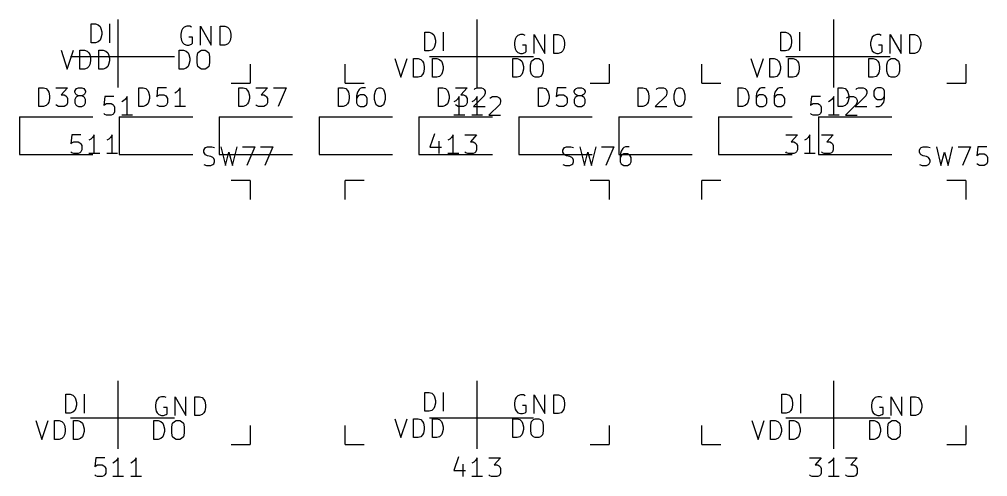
# Model space of a CAD drawing. Extents: x 33 to 377, y -126 to -3.
# Drawn here: x 325.9 to 377.3, y -122.8 to -98.5 of the extents above; entities that cross this region are included whole.
import ezdxf

# ---------------------------------------------------------------- set-up
doc = ezdxf.new("R2010")
doc.units = 0
doc.layers.add('BLACK', color=7, linetype='CONTINUOUS')

msp = doc.modelspace()

# ---------------------------------------------------------------- linework, layer by layer
at = {"layer": 'BLACK', "linetype": 'CONTINUOUS'}
for p, q in [((331.165, -102.108), (331.165, -98.486)), ((350.215, -102.108), (350.215, -98.486)), ((369.138, -102.108), (369.138, -98.486)), ((329.725, -99.7244), (329.725, -98.7244)), ((329.725, -98.7244), (329.963, -98.7244)), ((329.963, -98.7244), (330.106, -98.772)), ((330.106, -98.772), (330.201, -98.8672)), ((330.201, -98.8672), (330.249, -98.9625)), ((330.249, -98.9625), (330.296, -99.153)), ((330.296, -99.153), (330.296, -99.2958)), ((330.725, -99.7244), (330.725, -98.7244)), ((334.527, -99.0895), (334.48, -99.28)), ((334.575, -98.9942), (334.527, -99.0895)), ((334.67, -98.899), (334.575, -98.9942)), ((334.813, -98.8514), (334.67, -98.899)), ((334.956, -98.8514), (334.813, -98.8514)), ((335.051, -98.899), (334.956, -98.8514)), ((335.527, -99.8514), (335.527, -98.8514)), ((335.527, -98.8514), (336.099, -99.8514)), ((336.099, -99.8514), (336.099, -98.8514)), ((336.575, -99.8514), (336.575, -98.8514)), ((336.575, -98.8514), (336.813, -98.8514)), ((336.813, -98.8514), (336.956, -98.899)), ((336.956, -98.899), (337.051, -98.9942)), ((337.051, -98.9942), (337.099, -99.0895)), ((337.099, -99.0895), (337.146, -99.28)), ((330.106, -99.6768), (329.963, -99.7244)), ((330.201, -99.5815), (330.106, -99.6768)), ((330.249, -99.4863), (330.201, -99.5815)), ((330.296, -99.2958), (330.249, -99.4863)), ((334.48, -99.28), (334.48, -99.4228)), ((334.48, -99.4228), (334.527, -99.6133)), ((334.527, -99.6133), (334.575, -99.7085)), ((335.099, -99.4228), (334.908, -99.4228)), ((335.099, -99.7561), (335.099, -99.4228)), ((337.099, -99.6133), (337.051, -99.7085)), ((337.146, -99.4228), (337.099, -99.6133)), ((337.146, -99.28), (337.146, -99.4228)), ((347.429, -100.164), (347.429, -99.1644)), ((347.429, -99.1644), (347.667, -99.1644)), ((347.667, -99.1644), (347.81, -99.212)), ((347.81, -99.212), (347.905, -99.3072)), ((347.905, -99.3072), (347.953, -99.4025)), ((347.953, -99.4025), (348, -99.593)), ((348, -99.593), (348, -99.7358)), ((348.429, -100.164), (348.429, -99.1644)), ((352.231, -99.5295), (352.184, -99.72)), ((352.279, -99.4342), (352.231, -99.5295)), ((352.374, -99.339), (352.279, -99.4342)), ((352.517, -99.2914), (352.374, -99.339)), ((352.66, -99.2914), (352.517, -99.2914)), ((352.755, -99.339), (352.66, -99.2914)), ((353.231, -100.291), (353.231, -99.2914)), ((353.231, -99.2914), (353.803, -100.291)), ((353.803, -100.291), (353.803, -99.2914)), ((354.279, -100.291), (354.279, -99.2914)), ((354.279, -99.2914), (354.517, -99.2914)), ((354.517, -99.2914), (354.66, -99.339)), ((354.66, -99.339), (354.755, -99.4342)), ((354.755, -99.4342), (354.803, -99.5295)), ((354.803, -99.5295), (354.85, -99.72)), ((366.327, -100.164), (366.327, -99.1644)), ((366.327, -99.1644), (366.565, -99.1644)), ((366.565, -99.1644), (366.708, -99.212)), ((366.708, -99.212), (366.803, -99.3072)), ((366.803, -99.3072), (366.851, -99.4025)), ((366.851, -99.4025), (366.898, -99.593)), ((366.898, -99.593), (366.898, -99.7358)), ((367.327, -100.164), (367.327, -99.1644)), ((371.129, -99.5295), (371.082, -99.72)), ((371.177, -99.4342), (371.129, -99.5295)), ((371.272, -99.339), (371.177, -99.4342)), ((371.415, -99.2914), (371.272, -99.339)), ((371.558, -99.2914), (371.415, -99.2914)), ((371.653, -99.339), (371.558, -99.2914)), ((372.129, -100.291), (372.129, -99.2914)), ((372.129, -99.2914), (372.701, -100.291)), ((372.701, -100.291), (372.701, -99.2914)), ((373.177, -100.291), (373.177, -99.2914)), ((373.177, -99.2914), (373.415, -99.2914)), ((373.415, -99.2914), (373.558, -99.339)), ((373.558, -99.339), (373.653, -99.4342)), ((373.653, -99.4342), (373.701, -99.5295)), ((373.701, -99.5295), (373.748, -99.72)), ((328.13, -100.121), (328.463, -101.121)), ((328.463, -101.121), (328.796, -100.121)), ((329.13, -101.121), (329.13, -100.121)), ((329.13, -100.121), (329.368, -100.121)), ((329.368, -100.121), (329.511, -100.169)), ((329.511, -100.169), (329.606, -100.264)), ((329.963, -99.7244), (329.725, -99.7244)), ((330.13, -101.121), (330.13, -100.121)), ((330.13, -100.121), (330.368, -100.121)), ((330.368, -100.121), (330.511, -100.169)), ((330.511, -100.169), (330.606, -100.264)), ((334.392, -101.121), (334.392, -100.121)), ((334.392, -100.121), (334.63, -100.121)), ((334.575, -99.7085), (334.67, -99.8038)), ((334.63, -100.121), (334.773, -100.169)), ((334.67, -99.8038), (334.813, -99.8514)), ((334.773, -100.169), (334.868, -100.264)), ((334.813, -99.8514), (334.908, -99.8514)), ((334.908, -99.8514), (335.051, -99.8038)), ((335.051, -99.8038), (335.099, -99.7561)), ((335.392, -100.264), (335.488, -100.169)), ((335.488, -100.169), (335.583, -100.121)), ((335.583, -100.121), (335.773, -100.121)), ((335.773, -100.121), (335.868, -100.169)), ((335.868, -100.169), (335.964, -100.264)), ((336.813, -99.8514), (336.575, -99.8514)), ((336.956, -99.8038), (336.813, -99.8514)), ((337.051, -99.7085), (336.956, -99.8038)), ((347.667, -100.164), (347.429, -100.164)), ((347.81, -100.117), (347.667, -100.164)), ((347.905, -100.022), (347.81, -100.117)), ((347.953, -99.9263), (347.905, -100.022)), ((348, -99.7358), (347.953, -99.9263)), ((352.184, -99.72), (352.184, -99.8628)), ((352.184, -99.8628), (352.231, -100.053)), ((352.231, -100.053), (352.279, -100.149)), ((352.279, -100.149), (352.374, -100.244)), ((352.803, -99.8628), (352.612, -99.8628)), ((352.803, -100.196), (352.803, -99.8628)), ((354.755, -100.149), (354.66, -100.244)), ((354.803, -100.053), (354.755, -100.149)), ((354.85, -99.8628), (354.803, -100.053)), ((354.85, -99.72), (354.85, -99.8628)), ((366.565, -100.164), (366.327, -100.164)), ((366.708, -100.117), (366.565, -100.164)), ((366.803, -100.022), (366.708, -100.117)), ((366.851, -99.9263), (366.803, -100.022)), ((366.898, -99.7358), (366.851, -99.9263)), ((371.082, -99.72), (371.082, -99.8628)), ((371.082, -99.8628), (371.129, -100.053)), ((371.129, -100.053), (371.177, -100.149)), ((371.177, -100.149), (371.272, -100.244)), ((371.701, -99.8628), (371.51, -99.8628)), ((371.701, -100.196), (371.701, -99.8628)), ((373.653, -100.149), (373.558, -100.244)), ((373.701, -100.053), (373.653, -100.149)), ((373.748, -99.8628), (373.701, -100.053)), ((373.748, -99.72), (373.748, -99.8628)), ((328.625, -100.457), (334.155, -100.457)), ((329.606, -100.264), (329.653, -100.359)), ((329.653, -100.359), (329.701, -100.55)), ((329.701, -100.693), (329.653, -100.883)), ((329.701, -100.55), (329.701, -100.693)), ((330.606, -100.264), (330.653, -100.359)), ((330.653, -100.359), (330.701, -100.55)), ((330.701, -100.693), (330.653, -100.883)), ((330.701, -100.55), (330.701, -100.693)), ((334.868, -100.264), (334.916, -100.359)), ((334.916, -100.359), (334.964, -100.55)), ((334.964, -100.693), (334.916, -100.883)), ((334.964, -100.55), (334.964, -100.693)), ((335.345, -100.455), (335.392, -100.264)), ((335.345, -100.788), (335.345, -100.455)), ((335.964, -100.264), (336.011, -100.455)), ((336.011, -100.455), (336.011, -100.788)), ((345.834, -100.561), (346.167, -101.561)), ((346.167, -101.561), (346.5, -100.561)), ((346.834, -101.561), (346.834, -100.561)), ((346.834, -100.561), (347.072, -100.561)), ((347.072, -100.561), (347.215, -100.609)), ((347.215, -100.609), (347.31, -100.704)), ((347.31, -100.704), (347.357, -100.799)), ((347.675, -100.457), (353.205, -100.457)), ((347.834, -101.561), (347.834, -100.561)), ((347.834, -100.561), (348.072, -100.561)), ((348.072, -100.561), (348.215, -100.609)), ((348.215, -100.609), (348.31, -100.704)), ((348.31, -100.704), (348.357, -100.799)), ((352.096, -101.561), (352.096, -100.561)), ((352.096, -100.561), (352.334, -100.561)), ((352.334, -100.561), (352.477, -100.609)), ((352.374, -100.244), (352.517, -100.291)), ((352.477, -100.609), (352.572, -100.704)), ((352.517, -100.291), (352.612, -100.291)), ((352.572, -100.704), (352.62, -100.799)), ((352.612, -100.291), (352.755, -100.244)), ((352.755, -100.244), (352.803, -100.196)), ((353.049, -100.895), (353.096, -100.704)), ((353.096, -100.704), (353.192, -100.609)), ((353.192, -100.609), (353.287, -100.561)), ((353.287, -100.561), (353.477, -100.561)), ((353.477, -100.561), (353.572, -100.609)), ((353.572, -100.609), (353.668, -100.704)), ((353.668, -100.704), (353.715, -100.895)), ((354.517, -100.291), (354.279, -100.291)), ((354.66, -100.244), (354.517, -100.291)), ((364.732, -100.561), (365.065, -101.561)), ((365.065, -101.561), (365.398, -100.561)), ((365.732, -101.561), (365.732, -100.561)), ((365.732, -100.561), (365.97, -100.561)), ((365.97, -100.561), (366.113, -100.609)), ((366.113, -100.609), (366.208, -100.704)), ((366.208, -100.704), (366.255, -100.799)), ((366.598, -100.457), (372.128, -100.457)), ((366.732, -101.561), (366.732, -100.561)), ((366.732, -100.561), (366.97, -100.561)), ((366.97, -100.561), (367.113, -100.609)), ((367.113, -100.609), (367.208, -100.704)), ((367.208, -100.704), (367.255, -100.799)), ((370.994, -101.561), (370.994, -100.561)), ((370.994, -100.561), (371.232, -100.561)), ((371.232, -100.561), (371.375, -100.609)), ((371.272, -100.244), (371.415, -100.291)), ((371.375, -100.609), (371.47, -100.704)), ((371.415, -100.291), (371.51, -100.291)), ((371.47, -100.704), (371.518, -100.799)), ((371.51, -100.291), (371.653, -100.244)), ((371.653, -100.244), (371.701, -100.196)), ((371.947, -100.895), (371.994, -100.704)), ((371.994, -100.704), (372.09, -100.609)), ((372.09, -100.609), (372.185, -100.561)), ((372.185, -100.561), (372.375, -100.561)), ((372.375, -100.561), (372.47, -100.609)), ((372.47, -100.609), (372.566, -100.704)), ((372.566, -100.704), (372.613, -100.895)), ((373.415, -100.291), (373.177, -100.291)), ((373.558, -100.244), (373.415, -100.291)), ((329.368, -101.121), (329.13, -101.121)), ((329.511, -101.074), (329.368, -101.121)), ((329.606, -100.979), (329.511, -101.074)), ((329.653, -100.883), (329.606, -100.979)), ((330.368, -101.121), (330.13, -101.121)), ((330.511, -101.074), (330.368, -101.121)), ((330.606, -100.979), (330.511, -101.074)), ((330.653, -100.883), (330.606, -100.979)), ((334.63, -101.121), (334.392, -101.121)), ((334.773, -101.074), (334.63, -101.121)), ((334.868, -100.979), (334.773, -101.074)), ((334.916, -100.883), (334.868, -100.979)), ((335.392, -100.979), (335.345, -100.788)), ((335.488, -101.074), (335.392, -100.979)), ((335.583, -101.121), (335.488, -101.074)), ((335.773, -101.121), (335.583, -101.121)), ((335.868, -101.074), (335.773, -101.121)), ((335.964, -100.979), (335.868, -101.074)), ((336.011, -100.788), (335.964, -100.979)), ((338.165, -100.869), (338.165, -101.869)), ((343.215, -101.869), (343.215, -100.869)), ((347.357, -100.799), (347.405, -100.99)), ((347.405, -101.133), (347.357, -101.323)), ((347.405, -100.99), (347.405, -101.133)), ((348.357, -100.799), (348.405, -100.99)), ((348.405, -101.133), (348.357, -101.323)), ((348.405, -100.99), (348.405, -101.133)), ((352.62, -100.799), (352.668, -100.99)), ((352.668, -101.133), (352.62, -101.323)), ((352.668, -100.99), (352.668, -101.133)), ((353.049, -101.228), (353.049, -100.895)), ((353.715, -100.895), (353.715, -101.228)), ((357.215, -100.869), (357.215, -101.869)), ((362.138, -101.869), (362.138, -100.869)), ((366.255, -100.799), (366.303, -100.99)), ((366.303, -101.133), (366.255, -101.323)), ((366.303, -100.99), (366.303, -101.133)), ((367.255, -100.799), (367.303, -100.99)), ((367.303, -101.133), (367.255, -101.323)), ((367.303, -100.99), (367.303, -101.133)), ((371.518, -100.799), (371.566, -100.99)), ((371.566, -101.133), (371.518, -101.323)), ((371.566, -100.99), (371.566, -101.133)), ((371.947, -101.228), (371.947, -100.895)), ((372.613, -100.895), (372.613, -101.228)), ((376.138, -100.869), (376.138, -101.869)), ((347.072, -101.561), (346.834, -101.561)), ((347.215, -101.514), (347.072, -101.561)), ((347.31, -101.419), (347.215, -101.514)), ((347.357, -101.323), (347.31, -101.419)), ((348.072, -101.561), (347.834, -101.561)), ((348.215, -101.514), (348.072, -101.561)), ((348.31, -101.419), (348.215, -101.514)), ((348.357, -101.323), (348.31, -101.419)), ((352.334, -101.561), (352.096, -101.561)), ((352.477, -101.514), (352.334, -101.561)), ((352.572, -101.419), (352.477, -101.514)), ((352.62, -101.323), (352.572, -101.419)), ((353.096, -101.419), (353.049, -101.228)), ((353.192, -101.514), (353.096, -101.419)), ((353.287, -101.561), (353.192, -101.514)), ((353.477, -101.561), (353.287, -101.561)), ((353.572, -101.514), (353.477, -101.561)), ((353.668, -101.419), (353.572, -101.514)), ((353.715, -101.228), (353.668, -101.419)), ((365.97, -101.561), (365.732, -101.561)), ((366.113, -101.514), (365.97, -101.561)), ((366.208, -101.419), (366.113, -101.514)), ((366.255, -101.323), (366.208, -101.419)), ((366.97, -101.561), (366.732, -101.561)), ((367.113, -101.514), (366.97, -101.561)), ((367.208, -101.419), (367.113, -101.514)), ((367.255, -101.323), (367.208, -101.419)), ((371.232, -101.561), (370.994, -101.561)), ((371.375, -101.514), (371.232, -101.561)), ((371.47, -101.419), (371.375, -101.514)), ((371.518, -101.323), (371.47, -101.419)), ((371.994, -101.419), (371.947, -101.228)), ((372.09, -101.514), (371.994, -101.419)), ((372.185, -101.561), (372.09, -101.514)), ((372.375, -101.561), (372.185, -101.561)), ((372.47, -101.514), (372.375, -101.561)), ((372.566, -101.419), (372.47, -101.514)), ((372.613, -101.228), (372.566, -101.419)), ((326.954, -103.113), (326.954, -102.113)), ((326.954, -102.113), (327.192, -102.113)), ((327.192, -102.113), (327.335, -102.161)), ((327.335, -102.161), (327.43, -102.256)), ((327.858, -102.113), (328.478, -102.113)), ((328.478, -102.113), (328.144, -102.494)), ((328.858, -102.304), (328.906, -102.209)), ((328.906, -102.209), (328.954, -102.161)), ((328.954, -102.161), (329.049, -102.113)), ((329.049, -102.113), (329.239, -102.113)), ((329.239, -102.113), (329.335, -102.161)), ((329.335, -102.161), (329.382, -102.209)), ((329.382, -102.209), (329.43, -102.304)), ((332.255, -103.113), (332.255, -102.113)), ((332.255, -102.113), (332.493, -102.113)), ((332.493, -102.113), (332.636, -102.161)), ((332.636, -102.161), (332.731, -102.256)), ((333.255, -102.113), (333.207, -102.59)), ((333.731, -102.113), (333.255, -102.113)), ((334.445, -102.113), (334.35, -102.256)), ((334.445, -103.113), (334.445, -102.113)), ((337.165, -101.869), (338.165, -101.869)), ((337.555, -103.113), (337.555, -102.113)), ((337.555, -102.113), (337.793, -102.113)), ((337.793, -102.113), (337.936, -102.161)), ((337.936, -102.161), (338.031, -102.256)), ((338.459, -102.113), (339.079, -102.113)), ((339.079, -102.113), (338.745, -102.494)), ((339.412, -102.113), (340.079, -102.113)), ((340.079, -102.113), (339.65, -103.113)), ((342.856, -103.113), (342.856, -102.113)), ((342.856, -102.113), (343.094, -102.113)), ((343.094, -102.113), (343.237, -102.161)), ((343.215, -101.869), (344.215, -101.869)), ((343.237, -102.161), (343.332, -102.256)), ((343.951, -102.209), (343.856, -102.351)), ((343.999, -102.161), (343.951, -102.209)), ((344.094, -102.113), (343.999, -102.161)), ((344.284, -102.113), (344.094, -102.113)), ((344.808, -102.304), (344.856, -102.209)), ((344.856, -102.209), (344.903, -102.161)), ((344.903, -102.161), (344.999, -102.113)), ((344.999, -102.113), (345.094, -102.113)), ((345.094, -102.113), (345.189, -102.161)), ((345.189, -102.161), (345.237, -102.209)), ((345.237, -102.209), (345.284, -102.304)), ((348.156, -103.113), (348.156, -102.113)), ((348.156, -102.113), (348.394, -102.113)), ((348.394, -102.113), (348.537, -102.161)), ((348.537, -102.161), (348.632, -102.256)), ((349.06, -102.113), (349.68, -102.113)), ((349.68, -102.113), (349.346, -102.494)), ((350.06, -102.209), (350.108, -102.161)), ((350.108, -102.161), (350.203, -102.113)), ((350.203, -102.113), (350.441, -102.113)), ((350.441, -102.113), (350.537, -102.161)), ((350.537, -102.161), (350.584, -102.209)), ((350.584, -102.209), (350.632, -102.304)), ((353.457, -103.113), (353.457, -102.113)), ((353.457, -102.113), (353.695, -102.113)), ((353.695, -102.113), (353.838, -102.161)), ((353.838, -102.161), (353.933, -102.256)), ((354.457, -102.113), (354.409, -102.59)), ((354.933, -102.113), (354.457, -102.113)), ((355.361, -102.304), (355.409, -102.209)), ((355.409, -102.209), (355.457, -102.161)), ((355.457, -102.161), (355.552, -102.113)), ((355.552, -102.113), (355.742, -102.113)), ((355.742, -102.113), (355.838, -102.161)), ((355.838, -102.161), (355.885, -102.209)), ((355.885, -102.209), (355.933, -102.304)), ((356.215, -101.869), (357.215, -101.869)), ((358.757, -103.113), (358.757, -102.113)), ((358.757, -102.113), (358.995, -102.113)), ((358.995, -102.113), (359.138, -102.161)), ((359.138, -102.161), (359.233, -102.256)), ((359.709, -102.209), (359.757, -102.161)), ((359.757, -102.161), (359.852, -102.113)), ((359.852, -102.113), (360.09, -102.113)), ((360.09, -102.113), (360.185, -102.161)), ((360.185, -102.161), (360.233, -102.209)), ((360.233, -102.209), (360.281, -102.304)), ((360.709, -102.304), (360.757, -102.209)), ((360.757, -102.209), (360.804, -102.161)), ((360.804, -102.161), (360.9, -102.113)), ((360.9, -102.113), (360.995, -102.113)), ((360.995, -102.113), (361.09, -102.161)), ((361.09, -102.161), (361.138, -102.209)), ((361.138, -102.209), (361.185, -102.304)), ((362.138, -101.869), (363.138, -101.869)), ((364.058, -103.113), (364.058, -102.113)), ((364.058, -102.113), (364.296, -102.113)), ((364.296, -102.113), (364.439, -102.161)), ((364.439, -102.161), (364.534, -102.256)), ((365.153, -102.209), (365.058, -102.351)), ((365.201, -102.161), (365.153, -102.209)), ((365.296, -102.113), (365.201, -102.161)), ((365.486, -102.113), (365.296, -102.113)), ((366.105, -102.209), (366.01, -102.351)), ((366.153, -102.161), (366.105, -102.209)), ((366.248, -102.113), (366.153, -102.161)), ((366.439, -102.113), (366.248, -102.113)), ((369.358, -103.113), (369.358, -102.113)), ((369.358, -102.113), (369.596, -102.113)), ((369.596, -102.113), (369.739, -102.161)), ((369.739, -102.161), (369.834, -102.256)), ((370.31, -102.209), (370.358, -102.161)), ((370.358, -102.161), (370.453, -102.113)), ((370.453, -102.113), (370.691, -102.113)), ((370.691, -102.113), (370.786, -102.161)), ((370.786, -102.161), (370.834, -102.209)), ((370.834, -102.209), (370.882, -102.304)), ((371.31, -102.209), (371.262, -102.304)), ((371.358, -102.161), (371.31, -102.209)), ((371.453, -102.113), (371.358, -102.161)), ((371.643, -102.113), (371.453, -102.113)), ((371.739, -102.161), (371.643, -102.113)), ((371.786, -102.209), (371.739, -102.161)), ((371.834, -102.304), (371.786, -102.209)), ((375.138, -101.869), (376.138, -101.869)), ((327.43, -102.256), (327.478, -102.351)), ((327.478, -102.351), (327.525, -102.542)), ((327.525, -102.685), (327.478, -102.875)), ((327.525, -102.542), (327.525, -102.685)), ((328.144, -102.494), (328.287, -102.494)), ((328.287, -102.494), (328.382, -102.542)), ((328.382, -102.542), (328.43, -102.59)), ((328.43, -102.59), (328.478, -102.685)), ((328.478, -102.685), (328.478, -102.923)), ((328.858, -102.351), (328.858, -102.304)), ((328.906, -102.447), (328.858, -102.351)), ((328.906, -102.637), (328.858, -102.732)), ((328.858, -102.732), (328.858, -102.923)), ((328.954, -102.494), (328.906, -102.447)), ((328.954, -102.59), (328.906, -102.637)), ((329.049, -102.542), (328.954, -102.494)), ((329.049, -102.542), (328.954, -102.59)), ((329.239, -102.542), (329.049, -102.542)), ((329.335, -102.494), (329.239, -102.542)), ((329.335, -102.59), (329.239, -102.542)), ((329.382, -102.447), (329.335, -102.494)), ((329.382, -102.637), (329.335, -102.59)), ((329.43, -102.351), (329.382, -102.447)), ((329.43, -102.732), (329.382, -102.637)), ((329.43, -102.304), (329.43, -102.351)), ((329.43, -102.923), (329.43, -102.732)), ((330.451, -102.576), (330.403, -103.053)), ((330.927, -102.576), (330.451, -102.576)), ((331.546, -102.719), (331.451, -102.814)), ((331.641, -102.576), (331.546, -102.719)), ((331.641, -103.576), (331.641, -102.576)), ((332.731, -102.256), (332.779, -102.351)), ((332.779, -102.351), (332.826, -102.542)), ((332.826, -102.685), (332.779, -102.875)), ((332.826, -102.542), (332.826, -102.685)), ((333.207, -102.59), (333.255, -102.542)), ((333.255, -102.542), (333.35, -102.494)), ((333.35, -102.494), (333.588, -102.494)), ((333.588, -102.494), (333.683, -102.542)), ((333.683, -102.542), (333.731, -102.59)), ((333.731, -102.59), (333.779, -102.685)), ((333.779, -102.685), (333.779, -102.923)), ((334.255, -102.351), (334.159, -102.399)), ((334.35, -102.256), (334.255, -102.351)), ((338.031, -102.256), (338.079, -102.351)), ((338.079, -102.351), (338.126, -102.542)), ((338.126, -102.685), (338.079, -102.875)), ((338.126, -102.542), (338.126, -102.685)), ((338.745, -102.494), (338.888, -102.494)), ((338.888, -102.494), (338.983, -102.542)), ((338.983, -102.542), (339.031, -102.59)), ((339.031, -102.59), (339.079, -102.685)), ((339.079, -102.685), (339.079, -102.923)), ((343.332, -102.256), (343.38, -102.351)), ((343.38, -102.351), (343.427, -102.542)), ((343.427, -102.685), (343.38, -102.875)), ((343.427, -102.542), (343.427, -102.685)), ((343.856, -102.351), (343.808, -102.542)), ((343.808, -102.542), (343.808, -102.923)), ((343.856, -102.59), (343.808, -102.685)), ((343.903, -102.542), (343.856, -102.59)), ((343.999, -102.494), (343.903, -102.542)), ((344.189, -102.494), (343.999, -102.494)), ((344.284, -102.542), (344.189, -102.494)), ((344.332, -102.59), (344.284, -102.542)), ((344.38, -102.685), (344.332, -102.59)), ((344.38, -102.923), (344.38, -102.685)), ((344.76, -102.494), (344.808, -102.304)), ((344.76, -102.732), (344.76, -102.494)), ((344.808, -102.923), (344.76, -102.732)), ((345.284, -102.304), (345.332, -102.494)), ((345.332, -102.732), (345.284, -102.923)), ((345.332, -102.494), (345.332, -102.732)), ((348.632, -102.256), (348.68, -102.351)), ((348.68, -102.351), (348.727, -102.542)), ((348.727, -102.685), (348.68, -102.875)), ((348.727, -102.542), (348.727, -102.685)), ((349.167, -102.719), (349.072, -102.814)), ((349.263, -102.576), (349.167, -102.719)), ((349.263, -103.576), (349.263, -102.576)), ((349.346, -102.494), (349.489, -102.494)), ((349.489, -102.494), (349.584, -102.542)), ((349.584, -102.542), (349.632, -102.59)), ((349.632, -102.59), (349.68, -102.685)), ((349.68, -102.685), (349.68, -102.923)), ((350.584, -102.542), (350.013, -103.113)), ((350.12, -102.719), (350.025, -102.814)), ((350.215, -102.576), (350.12, -102.719)), ((350.215, -103.576), (350.215, -102.576)), ((350.632, -102.399), (350.584, -102.542)), ((350.632, -102.304), (350.632, -102.399)), ((350.882, -102.672), (350.929, -102.624)), ((350.929, -102.624), (351.025, -102.576)), ((351.025, -102.576), (351.263, -102.576)), ((351.263, -102.576), (351.358, -102.624)), ((351.358, -102.624), (351.405, -102.672)), ((351.405, -102.672), (351.453, -102.767)), ((353.933, -102.256), (353.981, -102.351)), ((353.981, -102.351), (354.028, -102.542)), ((354.028, -102.685), (353.981, -102.875)), ((354.028, -102.542), (354.028, -102.685)), ((354.409, -102.59), (354.457, -102.542)), ((354.457, -102.542), (354.552, -102.494)), ((354.552, -102.494), (354.79, -102.494)), ((354.79, -102.494), (354.885, -102.542)), ((354.885, -102.542), (354.933, -102.59)), ((354.933, -102.59), (354.981, -102.685)), ((354.981, -102.685), (354.981, -102.923)), ((355.361, -102.351), (355.361, -102.304)), ((355.409, -102.447), (355.361, -102.351)), ((355.409, -102.637), (355.361, -102.732)), ((355.361, -102.732), (355.361, -102.923)), ((355.457, -102.494), (355.409, -102.447)), ((355.457, -102.59), (355.409, -102.637)), ((355.552, -102.542), (355.457, -102.494)), ((355.552, -102.542), (355.457, -102.59)), ((355.742, -102.542), (355.552, -102.542)), ((355.838, -102.494), (355.742, -102.542)), ((355.838, -102.59), (355.742, -102.542)), ((355.885, -102.447), (355.838, -102.494)), ((355.885, -102.637), (355.838, -102.59)), ((355.933, -102.351), (355.885, -102.447)), ((355.933, -102.732), (355.885, -102.637)), ((355.933, -102.304), (355.933, -102.351)), ((355.933, -102.923), (355.933, -102.732)), ((359.233, -102.256), (359.281, -102.351)), ((359.281, -102.351), (359.328, -102.542)), ((359.328, -102.685), (359.281, -102.875)), ((359.328, -102.542), (359.328, -102.685)), ((360.233, -102.542), (359.661, -103.113)), ((360.281, -102.399), (360.233, -102.542)), ((360.281, -102.304), (360.281, -102.399)), ((360.661, -102.494), (360.709, -102.304)), ((360.661, -102.732), (360.661, -102.494)), ((360.709, -102.923), (360.661, -102.732)), ((361.185, -102.304), (361.233, -102.494)), ((361.233, -102.732), (361.185, -102.923)), ((361.233, -102.494), (361.233, -102.732)), ((364.534, -102.256), (364.582, -102.351)), ((364.582, -102.351), (364.629, -102.542)), ((364.629, -102.685), (364.582, -102.875)), ((364.629, -102.542), (364.629, -102.685)), ((365.058, -102.351), (365.01, -102.542)), ((365.01, -102.542), (365.01, -102.923)), ((365.058, -102.59), (365.01, -102.685)), ((365.105, -102.542), (365.058, -102.59)), ((365.201, -102.494), (365.105, -102.542)), ((365.391, -102.494), (365.201, -102.494)), ((365.486, -102.542), (365.391, -102.494)), ((365.534, -102.59), (365.486, -102.542)), ((365.582, -102.685), (365.534, -102.59)), ((365.582, -102.923), (365.582, -102.685)), ((366.01, -102.351), (365.962, -102.542)), ((365.962, -102.542), (365.962, -102.923)), ((366.01, -102.59), (365.962, -102.685)), ((366.058, -102.542), (366.01, -102.59)), ((366.153, -102.494), (366.058, -102.542)), ((366.343, -102.494), (366.153, -102.494)), ((366.439, -102.542), (366.343, -102.494)), ((366.486, -102.59), (366.439, -102.542)), ((366.534, -102.685), (366.486, -102.59)), ((366.534, -102.923), (366.534, -102.685)), ((367.948, -102.576), (367.9, -103.053)), ((368.424, -102.576), (367.948, -102.576)), ((369.043, -102.719), (368.948, -102.814)), ((369.138, -102.576), (369.043, -102.719)), ((369.138, -103.576), (369.138, -102.576)), ((369.805, -102.672), (369.852, -102.624)), ((369.834, -102.256), (369.882, -102.351)), ((369.852, -102.624), (369.948, -102.576)), ((369.882, -102.351), (369.929, -102.542)), ((369.929, -102.685), (369.882, -102.875)), ((369.929, -102.542), (369.929, -102.685)), ((369.948, -102.576), (370.186, -102.576)), ((370.186, -102.576), (370.281, -102.624)), ((370.834, -102.542), (370.262, -103.113)), ((370.281, -102.624), (370.328, -102.672)), ((370.328, -102.672), (370.376, -102.767)), ((370.882, -102.399), (370.834, -102.542)), ((370.882, -102.304), (370.882, -102.399)), ((371.262, -102.304), (371.262, -102.542)), ((371.262, -102.542), (371.31, -102.637)), ((371.31, -102.637), (371.358, -102.685)), ((371.358, -102.685), (371.453, -102.732)), ((371.453, -102.732), (371.643, -102.732)), ((371.643, -102.732), (371.739, -102.685)), ((371.739, -102.685), (371.786, -102.637)), ((371.786, -102.637), (371.834, -102.542)), ((371.786, -102.875), (371.834, -102.685)), ((371.834, -102.685), (371.834, -102.304)), ((327.192, -103.113), (326.954, -103.113)), ((327.335, -103.066), (327.192, -103.113)), ((327.43, -102.971), (327.335, -103.066)), ((327.478, -102.875), (327.43, -102.971)), ((327.906, -103.066), (327.858, -103.018)), ((328.001, -103.113), (327.906, -103.066)), ((328.287, -103.113), (328.001, -103.113)), ((328.382, -103.066), (328.287, -103.113)), ((328.43, -103.018), (328.382, -103.066)), ((328.478, -102.923), (328.43, -103.018)), ((328.858, -102.923), (328.906, -103.018)), ((328.906, -103.018), (328.954, -103.066)), ((328.954, -103.066), (329.049, -103.113)), ((329.049, -103.113), (329.239, -103.113)), ((329.239, -103.113), (329.335, -103.066)), ((329.335, -103.066), (329.382, -103.018)), ((329.382, -103.018), (329.43, -102.923)), ((330.403, -103.053), (330.451, -103.005)), ((330.451, -103.005), (330.546, -102.957)), ((330.546, -102.957), (330.784, -102.957)), ((330.784, -102.957), (330.879, -103.005)), ((330.879, -103.005), (330.927, -103.053)), ((330.927, -103.053), (330.975, -103.148)), ((330.975, -103.148), (330.975, -103.386)), ((331.451, -102.814), (331.355, -102.862)), ((332.493, -103.113), (332.255, -103.113)), ((332.636, -103.066), (332.493, -103.113)), ((332.731, -102.971), (332.636, -103.066)), ((332.779, -102.875), (332.731, -102.971)), ((333.255, -103.066), (333.207, -103.018)), ((333.35, -103.113), (333.255, -103.066)), ((333.588, -103.113), (333.35, -103.113)), ((333.683, -103.066), (333.588, -103.113)), ((333.731, -103.018), (333.683, -103.066)), ((333.779, -102.923), (333.731, -103.018)), ((334.731, -103.113), (334.159, -103.113)), ((337.793, -103.113), (337.555, -103.113)), ((337.936, -103.066), (337.793, -103.113)), ((338.031, -102.971), (337.936, -103.066)), ((338.079, -102.875), (338.031, -102.971)), ((338.507, -103.066), (338.459, -103.018)), ((338.602, -103.113), (338.507, -103.066)), ((338.888, -103.113), (338.602, -103.113)), ((338.983, -103.066), (338.888, -103.113)), ((339.031, -103.018), (338.983, -103.066)), ((339.079, -102.923), (339.031, -103.018)), ((343.094, -103.113), (342.856, -103.113)), ((343.237, -103.066), (343.094, -103.113)), ((343.332, -102.971), (343.237, -103.066)), ((343.38, -102.875), (343.332, -102.971)), ((343.808, -102.923), (343.856, -103.018)), ((343.856, -103.018), (343.903, -103.066)), ((343.903, -103.066), (343.999, -103.113)), ((343.999, -103.113), (344.189, -103.113)), ((344.189, -103.113), (344.284, -103.066)), ((344.284, -103.066), (344.332, -103.018)), ((344.332, -103.018), (344.38, -102.923)), ((344.856, -103.018), (344.808, -102.923)), ((344.903, -103.066), (344.856, -103.018)), ((344.999, -103.113), (344.903, -103.066)), ((345.094, -103.113), (344.999, -103.113)), ((345.189, -103.066), (345.094, -103.113)), ((345.237, -103.018), (345.189, -103.066)), ((345.284, -102.923), (345.237, -103.018)), ((348.394, -103.113), (348.156, -103.113)), ((348.537, -103.066), (348.394, -103.113)), ((348.632, -102.971), (348.537, -103.066)), ((348.68, -102.875), (348.632, -102.971)), ((349.072, -102.814), (348.977, -102.862)), ((349.108, -103.066), (349.06, -103.018)), ((349.203, -103.113), (349.108, -103.066)), ((349.489, -103.113), (349.203, -103.113)), ((349.584, -103.066), (349.489, -103.113)), ((349.632, -103.018), (349.584, -103.066)), ((349.68, -102.923), (349.632, -103.018)), ((350.025, -102.814), (349.929, -102.862)), ((350.013, -103.113), (350.632, -103.113)), ((351.405, -103.005), (350.834, -103.576)), ((351.453, -102.862), (351.405, -103.005)), ((351.453, -102.767), (351.453, -102.862)), ((353.695, -103.113), (353.457, -103.113)), ((353.838, -103.066), (353.695, -103.113)), ((353.933, -102.971), (353.838, -103.066)), ((353.981, -102.875), (353.933, -102.971)), ((354.457, -103.066), (354.409, -103.018)), ((354.552, -103.113), (354.457, -103.066)), ((354.79, -103.113), (354.552, -103.113)), ((354.885, -103.066), (354.79, -103.113)), ((354.933, -103.018), (354.885, -103.066)), ((354.981, -102.923), (354.933, -103.018)), ((355.361, -102.923), (355.409, -103.018)), ((355.409, -103.018), (355.457, -103.066)), ((355.457, -103.066), (355.552, -103.113)), ((355.552, -103.113), (355.742, -103.113)), ((355.742, -103.113), (355.838, -103.066)), ((355.838, -103.066), (355.885, -103.018)), ((355.885, -103.018), (355.933, -102.923)), ((358.995, -103.113), (358.757, -103.113)), ((359.138, -103.066), (358.995, -103.113)), ((359.233, -102.971), (359.138, -103.066)), ((359.281, -102.875), (359.233, -102.971)), ((359.661, -103.113), (360.281, -103.113)), ((360.757, -103.018), (360.709, -102.923)), ((360.804, -103.066), (360.757, -103.018)), ((360.9, -103.113), (360.804, -103.066)), ((360.995, -103.113), (360.9, -103.113)), ((361.09, -103.066), (360.995, -103.113)), ((361.138, -103.018), (361.09, -103.066)), ((361.185, -102.923), (361.138, -103.018)), ((364.296, -103.113), (364.058, -103.113)), ((364.439, -103.066), (364.296, -103.113)), ((364.534, -102.971), (364.439, -103.066)), ((364.582, -102.875), (364.534, -102.971)), ((365.01, -102.923), (365.058, -103.018)), ((365.058, -103.018), (365.105, -103.066)), ((365.105, -103.066), (365.201, -103.113)), ((365.201, -103.113), (365.391, -103.113)), ((365.391, -103.113), (365.486, -103.066)), ((365.486, -103.066), (365.534, -103.018)), ((365.534, -103.018), (365.582, -102.923)), ((365.962, -102.923), (366.01, -103.018)), ((366.01, -103.018), (366.058, -103.066)), ((366.058, -103.066), (366.153, -103.113)), ((366.153, -103.113), (366.343, -103.113)), ((366.343, -103.113), (366.439, -103.066)), ((366.439, -103.066), (366.486, -103.018)), ((366.486, -103.018), (366.534, -102.923)), ((367.9, -103.053), (367.948, -103.005)), ((367.948, -103.005), (368.043, -102.957)), ((368.043, -102.957), (368.281, -102.957)), ((368.281, -102.957), (368.376, -103.005)), ((368.376, -103.005), (368.424, -103.053)), ((368.424, -103.053), (368.471, -103.148)), ((368.471, -103.148), (368.471, -103.386)), ((368.948, -102.814), (368.852, -102.862)), ((369.596, -103.113), (369.358, -103.113)), ((369.739, -103.066), (369.596, -103.113)), ((369.834, -102.971), (369.739, -103.066)), ((370.328, -103.005), (369.757, -103.576)), ((369.882, -102.875), (369.834, -102.971)), ((370.262, -103.113), (370.882, -103.113)), ((370.376, -102.862), (370.328, -103.005)), ((370.376, -102.767), (370.376, -102.862)), ((371.358, -103.113), (371.548, -103.113)), ((371.548, -103.113), (371.643, -103.066)), ((371.643, -103.066), (371.691, -103.018)), ((371.691, -103.018), (371.786, -102.875)), ((325.918, -103.661), (329.818, -103.661)), ((325.918, -103.661), (325.918, -105.661)), ((330.451, -103.529), (330.403, -103.481)), ((330.546, -103.576), (330.451, -103.529)), ((330.784, -103.576), (330.546, -103.576)), ((330.879, -103.529), (330.784, -103.576)), ((330.927, -103.481), (330.879, -103.529)), ((330.975, -103.386), (330.927, -103.481)), ((331.219, -103.661), (335.119, -103.661)), ((331.219, -103.661), (331.219, -105.661)), ((331.927, -103.576), (331.355, -103.576)), ((336.519, -103.661), (340.419, -103.661)), ((336.519, -103.661), (336.519, -105.661)), ((341.82, -103.661), (345.72, -103.661)), ((341.82, -103.661), (341.82, -105.661)), ((347.12, -103.661), (351.02, -103.661)), ((347.12, -103.661), (347.12, -105.661)), ((349.548, -103.576), (348.977, -103.576)), ((350.501, -103.576), (349.929, -103.576)), ((350.834, -103.576), (351.453, -103.576)), ((352.421, -103.661), (356.321, -103.661)), ((352.421, -103.661), (352.421, -105.661)), ((357.721, -103.661), (361.621, -103.661)), ((357.721, -103.661), (357.721, -105.661)), ((363.022, -103.661), (366.922, -103.661)), ((363.022, -103.661), (363.022, -105.661)), ((367.948, -103.529), (367.9, -103.481)), ((368.043, -103.576), (367.948, -103.529)), ((368.281, -103.576), (368.043, -103.576)), ((368.376, -103.529), (368.281, -103.576)), ((368.322, -103.661), (372.222, -103.661)), ((368.322, -103.661), (368.322, -105.661)), ((368.424, -103.481), (368.376, -103.529)), ((368.471, -103.386), (368.424, -103.481)), ((369.424, -103.576), (368.852, -103.576)), ((369.757, -103.576), (370.376, -103.576)), ((328.705, -104.608), (328.657, -105.085)), ((329.181, -104.608), (328.705, -104.608)), ((329.8, -104.751), (329.705, -104.846)), ((329.895, -104.608), (329.8, -104.751)), ((329.895, -105.608), (329.895, -104.608)), ((330.752, -104.751), (330.657, -104.846)), ((330.847, -104.608), (330.752, -104.751)), ((330.847, -105.608), (330.847, -104.608)), ((347.945, -104.561), (347.707, -105.275)), ((348.85, -104.751), (348.755, -104.846)), ((348.945, -104.608), (348.85, -104.751)), ((348.945, -105.608), (348.945, -104.608)), ((349.564, -104.608), (350.183, -104.608)), ((350.183, -104.608), (349.85, -104.989)), ((366.582, -104.608), (367.201, -104.608)), ((367.201, -104.608), (366.868, -104.989)), ((367.773, -104.751), (367.678, -104.846)), ((367.868, -104.608), (367.773, -104.751)), ((367.868, -105.608), (367.868, -104.608)), ((368.487, -104.608), (369.106, -104.608)), ((369.106, -104.608), (368.773, -104.989)), ((328.657, -105.085), (328.705, -105.037)), ((328.705, -105.037), (328.8, -104.989)), ((328.8, -104.989), (329.038, -104.989)), ((329.038, -104.989), (329.133, -105.037)), ((329.133, -105.037), (329.181, -105.085)), ((329.181, -105.085), (329.228, -105.18)), ((329.228, -105.18), (329.228, -105.418)), ((329.705, -104.846), (329.609, -104.894)), ((330.657, -104.846), (330.562, -104.894)), ((335.753, -105.339), (335.801, -105.291)), ((335.801, -105.291), (335.896, -105.243)), ((335.896, -105.243), (336.134, -105.243)), ((336.134, -105.243), (336.277, -105.291)), ((336.61, -105.243), (336.848, -106.243)), ((337.229, -106.243), (337.467, -105.243)), ((337.753, -105.243), (338.42, -105.243)), ((338.42, -105.243), (337.991, -106.243)), ((338.705, -105.243), (339.372, -105.243)), ((339.372, -105.243), (338.944, -106.243)), ((347.707, -105.275), (348.326, -105.275)), ((348.183, -104.942), (348.183, -105.608)), ((348.755, -104.846), (348.659, -104.894)), ((349.85, -104.989), (349.993, -104.989)), ((349.993, -104.989), (350.088, -105.037)), ((350.088, -105.037), (350.135, -105.085)), ((350.135, -105.085), (350.183, -105.18)), ((350.183, -105.18), (350.183, -105.418)), ((354.803, -105.339), (354.851, -105.291)), ((354.851, -105.291), (354.946, -105.243)), ((354.946, -105.243), (355.184, -105.243)), ((355.184, -105.243), (355.327, -105.291)), ((355.66, -105.243), (355.898, -106.243)), ((356.279, -106.243), (356.517, -105.243)), ((356.803, -105.243), (357.47, -105.243)), ((357.47, -105.243), (357.041, -106.243)), ((357.994, -105.291), (357.946, -105.339)), ((358.089, -105.243), (357.994, -105.291)), ((358.279, -105.243), (358.089, -105.243)), ((366.868, -104.989), (367.011, -104.989)), ((367.011, -104.989), (367.106, -105.037)), ((367.106, -105.037), (367.154, -105.085)), ((367.154, -105.085), (367.201, -105.18)), ((367.201, -105.18), (367.201, -105.418)), ((367.678, -104.846), (367.582, -104.894)), ((368.773, -104.989), (368.916, -104.989)), ((368.916, -104.989), (369.011, -105.037)), ((369.011, -105.037), (369.058, -105.085)), ((369.058, -105.085), (369.106, -105.18)), ((369.106, -105.18), (369.106, -105.418)), ((373.726, -105.339), (373.774, -105.291)), ((373.774, -105.291), (373.869, -105.243)), ((373.869, -105.243), (374.107, -105.243)), ((374.107, -105.243), (374.25, -105.291)), ((374.583, -105.243), (374.821, -106.243)), ((375.202, -106.243), (375.44, -105.243)), ((375.726, -105.243), (376.393, -105.243)), ((376.393, -105.243), (375.964, -106.243)), ((376.774, -105.243), (376.726, -105.72)), ((377.25, -105.243), (376.774, -105.243)), ((325.918, -105.661), (329.818, -105.661)), ((328.705, -105.561), (328.657, -105.513)), ((328.8, -105.608), (328.705, -105.561)), ((329.038, -105.608), (328.8, -105.608)), ((329.133, -105.561), (329.038, -105.608)), ((329.181, -105.513), (329.133, -105.561)), ((329.228, -105.418), (329.181, -105.513)), ((330.181, -105.608), (329.609, -105.608)), ((331.133, -105.608), (330.562, -105.608)), ((331.219, -105.661), (335.119, -105.661)), ((335.705, -105.434), (335.753, -105.339)), ((335.705, -105.529), (335.705, -105.434)), ((335.753, -105.624), (335.705, -105.529)), ((335.801, -105.672), (335.753, -105.624)), ((335.896, -105.72), (335.801, -105.672)), ((336.086, -105.767), (335.896, -105.72)), ((336.182, -105.815), (336.086, -105.767)), ((336.229, -105.862), (336.182, -105.815)), ((336.519, -105.661), (340.419, -105.661)), ((336.848, -106.243), (337.039, -105.529)), ((337.039, -105.529), (337.229, -106.243)), ((341.82, -105.661), (345.72, -105.661)), ((347.12, -105.661), (351.02, -105.661)), ((349.231, -105.608), (348.659, -105.608)), ((349.612, -105.561), (349.564, -105.513)), ((349.707, -105.608), (349.612, -105.561)), ((349.993, -105.608), (349.707, -105.608)), ((350.088, -105.561), (349.993, -105.608)), ((350.135, -105.513), (350.088, -105.561)), ((350.183, -105.418), (350.135, -105.513)), ((352.421, -105.661), (356.321, -105.661)), ((354.755, -105.434), (354.803, -105.339)), ((354.755, -105.529), (354.755, -105.434)), ((354.803, -105.624), (354.755, -105.529)), ((354.851, -105.672), (354.803, -105.624)), ((354.946, -105.72), (354.851, -105.672)), ((355.136, -105.767), (354.946, -105.72)), ((355.232, -105.815), (355.136, -105.767)), ((355.279, -105.862), (355.232, -105.815)), ((355.898, -106.243), (356.089, -105.529)), ((356.089, -105.529), (356.279, -106.243)), ((357.721, -105.661), (361.621, -105.661)), ((357.851, -105.481), (357.803, -105.672)), ((357.803, -105.672), (357.803, -106.053)), ((357.851, -105.72), (357.803, -105.815)), ((357.946, -105.339), (357.851, -105.481)), ((357.898, -105.672), (357.851, -105.72)), ((357.994, -105.624), (357.898, -105.672)), ((358.184, -105.624), (357.994, -105.624)), ((358.279, -105.672), (358.184, -105.624)), ((358.327, -105.72), (358.279, -105.672)), ((358.375, -105.815), (358.327, -105.72)), ((358.375, -106.053), (358.375, -105.815)), ((363.022, -105.661), (366.922, -105.661)), ((366.63, -105.561), (366.582, -105.513)), ((366.725, -105.608), (366.63, -105.561)), ((367.011, -105.608), (366.725, -105.608)), ((367.106, -105.561), (367.011, -105.608)), ((367.154, -105.513), (367.106, -105.561)), ((367.201, -105.418), (367.154, -105.513)), ((368.154, -105.608), (367.582, -105.608)), ((368.322, -105.661), (372.222, -105.661)), ((368.535, -105.561), (368.487, -105.513)), ((368.63, -105.608), (368.535, -105.561)), ((368.916, -105.608), (368.63, -105.608)), ((369.011, -105.561), (368.916, -105.608)), ((369.058, -105.513), (369.011, -105.561)), ((369.106, -105.418), (369.058, -105.513)), ((373.678, -105.434), (373.726, -105.339)), ((373.678, -105.529), (373.678, -105.434)), ((373.726, -105.624), (373.678, -105.529)), ((373.774, -105.672), (373.726, -105.624)), ((373.869, -105.72), (373.774, -105.672)), ((374.059, -105.767), (373.869, -105.72)), ((374.155, -105.815), (374.059, -105.767)), ((374.202, -105.862), (374.155, -105.815)), ((374.821, -106.243), (375.012, -105.529)), ((375.012, -105.529), (375.202, -106.243)), ((376.726, -105.72), (376.774, -105.672)), ((376.774, -105.672), (376.869, -105.624)), ((376.869, -105.624), (377.107, -105.624)), ((377.107, -105.624), (377.202, -105.672)), ((377.202, -105.672), (377.25, -105.72)), ((377.25, -105.72), (377.298, -105.815)), ((377.298, -105.815), (377.298, -106.053)), ((335.705, -106.196), (335.848, -106.243)), ((335.848, -106.243), (336.086, -106.243)), ((336.086, -106.243), (336.182, -106.196)), ((336.182, -106.196), (336.229, -106.148)), ((336.277, -105.958), (336.229, -105.862)), ((336.229, -106.148), (336.277, -106.053)), ((336.277, -106.053), (336.277, -105.958)), ((354.755, -106.196), (354.898, -106.243)), ((354.898, -106.243), (355.136, -106.243)), ((355.136, -106.243), (355.232, -106.196)), ((355.232, -106.196), (355.279, -106.148)), ((355.327, -105.958), (355.279, -105.862)), ((355.279, -106.148), (355.327, -106.053)), ((355.327, -106.053), (355.327, -105.958)), ((357.803, -106.053), (357.851, -106.148)), ((357.851, -106.148), (357.898, -106.196)), ((357.898, -106.196), (357.994, -106.243)), ((357.994, -106.243), (358.184, -106.243)), ((358.184, -106.243), (358.279, -106.196)), ((358.279, -106.196), (358.327, -106.148)), ((358.327, -106.148), (358.375, -106.053)), ((373.678, -106.196), (373.821, -106.243)), ((373.821, -106.243), (374.059, -106.243)), ((374.059, -106.243), (374.155, -106.196)), ((374.155, -106.196), (374.202, -106.148)), ((374.25, -105.958), (374.202, -105.862)), ((374.202, -106.148), (374.25, -106.053)), ((374.25, -106.053), (374.25, -105.958)), ((376.774, -106.196), (376.726, -106.148)), ((376.869, -106.243), (376.774, -106.196)), ((377.107, -106.243), (376.869, -106.243)), ((377.202, -106.196), (377.107, -106.243)), ((377.25, -106.148), (377.202, -106.196)), ((377.298, -106.053), (377.25, -106.148)), ((338.165, -107.046), (337.165, -107.046)), ((338.165, -107.046), (338.165, -108.046)), ((344.215, -107.046), (343.215, -107.046)), ((343.215, -108.046), (343.215, -107.046)), ((357.215, -107.046), (356.215, -107.046)), ((357.215, -107.046), (357.215, -108.046)), ((363.138, -107.046), (362.138, -107.046)), ((362.138, -108.046), (362.138, -107.046)), ((376.138, -107.046), (375.138, -107.046)), ((376.138, -107.046), (376.138, -108.046)), ((331.165, -121.285), (331.165, -117.663)), ((350.215, -121.285), (350.215, -117.663)), ((369.138, -121.285), (369.138, -117.663)), ((328.38, -119.384), (328.38, -118.384)), ((328.38, -118.384), (328.618, -118.384)), ((328.618, -118.384), (328.761, -118.432)), ((328.761, -118.432), (328.856, -118.527)), ((328.856, -118.527), (328.904, -118.622)), ((328.904, -118.622), (328.951, -118.813)), ((329.38, -119.384), (329.38, -118.384)), ((333.23, -118.654), (333.182, -118.749)), ((333.325, -118.559), (333.23, -118.654)), ((333.468, -118.511), (333.325, -118.559)), ((333.611, -118.511), (333.468, -118.511)), ((333.706, -118.559), (333.611, -118.511)), ((334.182, -119.511), (334.182, -118.511)), ((334.182, -118.511), (334.754, -119.511)), ((334.754, -119.511), (334.754, -118.511)), ((335.23, -119.511), (335.23, -118.511)), ((335.23, -118.511), (335.468, -118.511)), ((335.468, -118.511), (335.611, -118.559)), ((335.611, -118.559), (335.706, -118.654)), ((335.706, -118.654), (335.754, -118.749)), ((347.43, -119.282), (347.43, -118.282)), ((347.43, -118.282), (347.668, -118.282)), ((347.668, -118.282), (347.811, -118.33)), ((347.811, -118.33), (347.906, -118.425)), ((347.906, -118.425), (347.954, -118.52)), ((347.954, -118.52), (348.001, -118.711)), ((348.43, -119.282), (348.43, -118.282)), ((352.232, -118.647), (352.185, -118.838)), ((352.28, -118.552), (352.232, -118.647)), ((352.375, -118.457), (352.28, -118.552)), ((352.518, -118.409), (352.375, -118.457)), ((352.661, -118.409), (352.518, -118.409)), ((352.756, -118.457), (352.661, -118.409)), ((353.232, -119.409), (353.232, -118.409)), ((353.232, -118.409), (353.804, -119.409)), ((353.804, -119.409), (353.804, -118.409)), ((354.28, -119.409), (354.28, -118.409)), ((354.28, -118.409), (354.518, -118.409)), ((354.518, -118.409), (354.661, -118.457)), ((354.661, -118.457), (354.756, -118.552)), ((354.756, -118.552), (354.804, -118.647)), ((354.804, -118.647), (354.851, -118.838)), ((366.377, -119.384), (366.377, -118.384)), ((366.377, -118.384), (366.615, -118.384)), ((366.615, -118.384), (366.758, -118.432)), ((366.758, -118.432), (366.853, -118.527)), ((366.853, -118.527), (366.901, -118.622)), ((366.901, -118.622), (366.948, -118.813)), ((367.377, -119.384), (367.377, -118.384)), ((371.227, -118.654), (371.179, -118.749)), ((371.322, -118.559), (371.227, -118.654)), ((371.465, -118.511), (371.322, -118.559)), ((371.608, -118.511), (371.465, -118.511)), ((371.703, -118.559), (371.608, -118.511)), ((372.179, -119.511), (372.179, -118.511)), ((372.179, -118.511), (372.751, -119.511)), ((372.751, -119.511), (372.751, -118.511)), ((373.227, -119.511), (373.227, -118.511)), ((373.227, -118.511), (373.465, -118.511)), ((373.465, -118.511), (373.608, -118.559)), ((373.608, -118.559), (373.703, -118.654)), ((373.703, -118.654), (373.751, -118.749)), ((328.904, -119.146), (328.856, -119.242)), ((328.951, -118.956), (328.904, -119.146)), ((328.951, -118.813), (328.951, -118.956)), ((333.182, -118.749), (333.135, -118.94)), ((333.135, -118.94), (333.135, -119.083)), ((333.135, -119.083), (333.182, -119.273)), ((333.754, -119.083), (333.563, -119.083)), ((333.754, -119.416), (333.754, -119.083)), ((335.754, -118.749), (335.801, -118.94)), ((335.801, -119.083), (335.754, -119.273)), ((335.801, -118.94), (335.801, -119.083)), ((347.906, -119.14), (347.811, -119.235)), ((347.954, -119.044), (347.906, -119.14)), ((348.001, -118.854), (347.954, -119.044)), ((348.001, -118.711), (348.001, -118.854)), ((352.185, -118.838), (352.185, -118.981)), ((352.185, -118.981), (352.232, -119.171)), ((352.232, -119.171), (352.28, -119.267)), ((352.804, -118.981), (352.613, -118.981)), ((352.804, -119.314), (352.804, -118.981)), ((354.804, -119.171), (354.756, -119.267)), ((354.851, -118.981), (354.804, -119.171)), ((354.851, -118.838), (354.851, -118.981)), ((366.901, -119.146), (366.853, -119.242)), ((366.948, -118.956), (366.901, -119.146)), ((366.948, -118.813), (366.948, -118.956)), ((371.179, -118.749), (371.132, -118.94)), ((371.132, -118.94), (371.132, -119.083)), ((371.132, -119.083), (371.179, -119.273)), ((371.751, -119.083), (371.56, -119.083)), ((371.751, -119.416), (371.751, -119.083)), ((373.751, -118.749), (373.798, -118.94)), ((373.798, -119.083), (373.751, -119.273)), ((373.798, -118.94), (373.798, -119.083)), ((328.618, -119.384), (328.38, -119.384)), ((328.761, -119.337), (328.618, -119.384)), ((328.625, -119.634), (334.155, -119.634)), ((328.856, -119.242), (328.761, -119.337)), ((333.182, -119.273), (333.23, -119.369)), ((333.23, -119.369), (333.325, -119.464)), ((333.325, -119.464), (333.468, -119.511)), ((333.468, -119.511), (333.563, -119.511)), ((333.563, -119.511), (333.706, -119.464)), ((333.706, -119.464), (333.754, -119.416)), ((335.468, -119.511), (335.23, -119.511)), ((335.611, -119.464), (335.468, -119.511)), ((335.706, -119.369), (335.611, -119.464)), ((335.754, -119.273), (335.706, -119.369)), ((345.835, -119.679), (346.168, -120.679)), ((346.168, -120.679), (346.501, -119.679)), ((346.835, -120.679), (346.835, -119.679)), ((346.835, -119.679), (347.073, -119.679)), ((347.073, -119.679), (347.216, -119.727)), ((347.668, -119.282), (347.43, -119.282)), ((347.811, -119.235), (347.668, -119.282)), ((347.675, -119.634), (353.205, -119.634)), ((347.835, -120.679), (347.835, -119.679)), ((347.835, -119.679), (348.073, -119.679)), ((348.073, -119.679), (348.216, -119.727)), ((352.097, -120.679), (352.097, -119.679)), ((352.097, -119.679), (352.335, -119.679)), ((352.28, -119.267), (352.375, -119.362)), ((352.335, -119.679), (352.478, -119.727)), ((352.375, -119.362), (352.518, -119.409)), ((352.518, -119.409), (352.613, -119.409)), ((352.613, -119.409), (352.756, -119.362)), ((352.756, -119.362), (352.804, -119.314)), ((353.193, -119.727), (353.288, -119.679)), ((353.288, -119.679), (353.478, -119.679)), ((353.478, -119.679), (353.573, -119.727)), ((354.518, -119.409), (354.28, -119.409)), ((354.661, -119.362), (354.518, -119.409)), ((354.756, -119.267), (354.661, -119.362)), ((366.615, -119.384), (366.377, -119.384)), ((366.598, -119.634), (372.128, -119.634)), ((366.758, -119.337), (366.615, -119.384)), ((366.853, -119.242), (366.758, -119.337)), ((371.179, -119.273), (371.227, -119.369)), ((371.227, -119.369), (371.322, -119.464)), ((371.322, -119.464), (371.465, -119.511)), ((371.465, -119.511), (371.56, -119.511)), ((371.56, -119.511), (371.703, -119.464)), ((371.703, -119.464), (371.751, -119.416)), ((373.465, -119.511), (373.227, -119.511)), ((373.608, -119.464), (373.465, -119.511)), ((373.703, -119.369), (373.608, -119.464)), ((373.751, -119.273), (373.703, -119.369)), ((326.785, -119.781), (327.118, -120.781)), ((327.118, -120.781), (327.451, -119.781)), ((327.785, -120.781), (327.785, -119.781)), ((327.785, -119.781), (328.023, -119.781)), ((328.023, -119.781), (328.166, -119.829)), ((328.166, -119.829), (328.261, -119.924)), ((328.261, -119.924), (328.308, -120.019)), ((328.308, -120.019), (328.356, -120.21)), ((328.356, -120.21), (328.356, -120.353)), ((328.785, -120.781), (328.785, -119.781)), ((328.785, -119.781), (329.023, -119.781)), ((329.023, -119.781), (329.166, -119.829)), ((329.166, -119.829), (329.261, -119.924)), ((329.261, -119.924), (329.308, -120.019)), ((329.308, -120.019), (329.356, -120.21)), ((329.356, -120.21), (329.356, -120.353)), ((333.047, -120.781), (333.047, -119.781)), ((333.047, -119.781), (333.285, -119.781)), ((333.285, -119.781), (333.428, -119.829)), ((333.428, -119.829), (333.523, -119.924)), ((333.523, -119.924), (333.571, -120.019)), ((333.571, -120.019), (333.619, -120.21)), ((333.619, -120.21), (333.619, -120.353)), ((334, -120.115), (334.047, -119.924)), ((334, -120.448), (334, -120.115)), ((334.047, -119.924), (334.143, -119.829)), ((334.143, -119.829), (334.238, -119.781)), ((334.238, -119.781), (334.428, -119.781)), ((334.428, -119.781), (334.523, -119.829)), ((334.523, -119.829), (334.619, -119.924)), ((334.619, -119.924), (334.666, -120.115)), ((334.666, -120.115), (334.666, -120.448)), ((338.165, -120.046), (338.165, -121.046)), ((343.215, -121.046), (343.215, -120.046)), ((347.216, -119.727), (347.311, -119.822)), ((347.311, -119.822), (347.358, -119.917)), ((347.358, -119.917), (347.406, -120.108)), ((347.406, -120.108), (347.406, -120.251)), ((348.216, -119.727), (348.311, -119.822)), ((348.311, -119.822), (348.358, -119.917)), ((348.358, -119.917), (348.406, -120.108)), ((348.406, -120.108), (348.406, -120.251)), ((352.478, -119.727), (352.573, -119.822)), ((352.573, -119.822), (352.621, -119.917)), ((352.621, -119.917), (352.669, -120.108)), ((352.669, -120.108), (352.669, -120.251)), ((353.05, -120.013), (353.097, -119.822)), ((353.05, -120.346), (353.05, -120.013)), ((353.097, -119.822), (353.193, -119.727)), ((353.573, -119.727), (353.669, -119.822)), ((353.669, -119.822), (353.716, -120.013)), ((353.716, -120.013), (353.716, -120.346)), ((357.215, -120.046), (357.215, -121.046)), ((362.138, -121.046), (362.138, -120.046)), ((364.782, -119.781), (365.115, -120.781)), ((365.115, -120.781), (365.448, -119.781)), ((365.782, -120.781), (365.782, -119.781)), ((365.782, -119.781), (366.02, -119.781)), ((366.02, -119.781), (366.163, -119.829)), ((366.163, -119.829), (366.258, -119.924)), ((366.258, -119.924), (366.305, -120.019)), ((366.305, -120.019), (366.353, -120.21)), ((366.353, -120.21), (366.353, -120.353)), ((366.782, -120.781), (366.782, -119.781)), ((366.782, -119.781), (367.02, -119.781)), ((367.02, -119.781), (367.163, -119.829)), ((367.163, -119.829), (367.258, -119.924)), ((367.258, -119.924), (367.305, -120.019)), ((367.305, -120.019), (367.353, -120.21)), ((367.353, -120.21), (367.353, -120.353)), ((371.044, -120.781), (371.044, -119.781)), ((371.044, -119.781), (371.282, -119.781)), ((371.282, -119.781), (371.425, -119.829)), ((371.425, -119.829), (371.52, -119.924)), ((371.52, -119.924), (371.568, -120.019)), ((371.568, -120.019), (371.616, -120.21)), ((371.616, -120.21), (371.616, -120.353)), ((371.997, -120.115), (372.044, -119.924)), ((371.997, -120.448), (371.997, -120.115)), ((372.044, -119.924), (372.14, -119.829)), ((372.14, -119.829), (372.235, -119.781)), ((372.235, -119.781), (372.425, -119.781)), ((372.425, -119.781), (372.52, -119.829)), ((372.52, -119.829), (372.616, -119.924)), ((372.616, -119.924), (372.663, -120.115)), ((372.663, -120.115), (372.663, -120.448)), ((376.138, -120.046), (376.138, -121.046)), ((328.166, -120.734), (328.023, -120.781)), ((328.261, -120.639), (328.166, -120.734)), ((328.308, -120.543), (328.261, -120.639)), ((328.356, -120.353), (328.308, -120.543)), ((329.166, -120.734), (329.023, -120.781)), ((329.261, -120.639), (329.166, -120.734)), ((329.308, -120.543), (329.261, -120.639)), ((329.356, -120.353), (329.308, -120.543)), ((333.428, -120.734), (333.285, -120.781)), ((333.523, -120.639), (333.428, -120.734)), ((333.571, -120.543), (333.523, -120.639)), ((333.619, -120.353), (333.571, -120.543)), ((334.047, -120.639), (334, -120.448)), ((334.143, -120.734), (334.047, -120.639)), ((334.238, -120.781), (334.143, -120.734)), ((334.523, -120.734), (334.428, -120.781)), ((334.619, -120.639), (334.523, -120.734)), ((334.666, -120.448), (334.619, -120.639)), ((347.073, -120.679), (346.835, -120.679)), ((347.216, -120.632), (347.073, -120.679)), ((347.311, -120.537), (347.216, -120.632)), ((347.358, -120.441), (347.311, -120.537)), ((347.406, -120.251), (347.358, -120.441)), ((348.073, -120.679), (347.835, -120.679)), ((348.216, -120.632), (348.073, -120.679)), ((348.311, -120.537), (348.216, -120.632)), ((348.358, -120.441), (348.311, -120.537)), ((348.406, -120.251), (348.358, -120.441)), ((352.335, -120.679), (352.097, -120.679)), ((352.478, -120.632), (352.335, -120.679)), ((352.573, -120.537), (352.478, -120.632)), ((352.621, -120.441), (352.573, -120.537)), ((352.669, -120.251), (352.621, -120.441)), ((353.097, -120.537), (353.05, -120.346)), ((353.193, -120.632), (353.097, -120.537)), ((353.288, -120.679), (353.193, -120.632)), ((353.478, -120.679), (353.288, -120.679)), ((353.573, -120.632), (353.478, -120.679)), ((353.669, -120.537), (353.573, -120.632)), ((353.716, -120.346), (353.669, -120.537)), ((366.163, -120.734), (366.02, -120.781)), ((366.258, -120.639), (366.163, -120.734)), ((366.305, -120.543), (366.258, -120.639)), ((366.353, -120.353), (366.305, -120.543)), ((367.163, -120.734), (367.02, -120.781)), ((367.258, -120.639), (367.163, -120.734)), ((367.305, -120.543), (367.258, -120.639)), ((367.353, -120.353), (367.305, -120.543)), ((371.425, -120.734), (371.282, -120.781)), ((371.52, -120.639), (371.425, -120.734)), ((371.568, -120.543), (371.52, -120.639)), ((371.616, -120.353), (371.568, -120.543)), ((372.044, -120.639), (371.997, -120.448)), ((372.14, -120.734), (372.044, -120.639)), ((372.235, -120.781), (372.14, -120.734)), ((372.52, -120.734), (372.425, -120.781)), ((372.616, -120.639), (372.52, -120.734)), ((372.663, -120.448), (372.616, -120.639)), ((328.023, -120.781), (327.785, -120.781)), ((329.023, -120.781), (328.785, -120.781)), ((333.285, -120.781), (333.047, -120.781)), ((334.428, -120.781), (334.238, -120.781)), ((337.165, -121.046), (338.165, -121.046)), ((343.215, -121.046), (344.215, -121.046)), ((356.215, -121.046), (357.215, -121.046)), ((362.138, -121.046), (363.138, -121.046)), ((366.02, -120.781), (365.782, -120.781)), ((367.02, -120.781), (366.782, -120.781)), ((371.282, -120.781), (371.044, -120.781)), ((372.425, -120.781), (372.235, -120.781)), ((375.138, -121.046), (376.138, -121.046)), ((329.975, -121.753), (329.927, -122.23)), ((330.451, -121.753), (329.975, -121.753)), ((331.165, -121.753), (331.07, -121.896)), ((331.165, -122.753), (331.165, -121.753)), ((332.117, -121.753), (332.022, -121.896)), ((332.117, -122.753), (332.117, -121.753)), ((349.215, -121.706), (348.977, -122.42)), ((350.215, -121.753), (350.12, -121.896)), ((350.215, -122.753), (350.215, -121.753)), ((350.834, -121.753), (351.453, -121.753)), ((351.453, -121.753), (351.12, -122.134)), ((367.852, -121.753), (368.471, -121.753)), ((368.471, -121.753), (368.138, -122.134)), ((369.138, -121.753), (369.043, -121.896)), ((369.138, -122.753), (369.138, -121.753)), ((369.757, -121.753), (370.376, -121.753)), ((370.376, -121.753), (370.043, -122.134)), ((329.927, -122.23), (329.975, -122.182)), ((329.975, -122.182), (330.07, -122.134)), ((330.07, -122.134), (330.308, -122.134)), ((330.308, -122.134), (330.403, -122.182)), ((330.403, -122.182), (330.451, -122.23)), ((330.451, -122.23), (330.498, -122.325)), ((330.975, -121.991), (330.879, -122.039)), ((331.07, -121.896), (330.975, -121.991)), ((331.927, -121.991), (331.832, -122.039)), ((332.022, -121.896), (331.927, -121.991)), ((349.453, -122.087), (349.453, -122.753)), ((350.025, -121.991), (349.929, -122.039)), ((350.12, -121.896), (350.025, -121.991)), ((351.12, -122.134), (351.263, -122.134)), ((351.263, -122.134), (351.358, -122.182)), ((351.358, -122.182), (351.405, -122.23)), ((351.405, -122.23), (351.453, -122.325)), ((368.138, -122.134), (368.281, -122.134)), ((368.281, -122.134), (368.376, -122.182)), ((368.376, -122.182), (368.424, -122.23)), ((368.424, -122.23), (368.471, -122.325)), ((368.948, -121.991), (368.852, -122.039)), ((369.043, -121.896), (368.948, -121.991)), ((370.043, -122.134), (370.186, -122.134)), ((370.186, -122.134), (370.281, -122.182)), ((370.281, -122.182), (370.328, -122.23)), ((370.328, -122.23), (370.376, -122.325)), ((329.975, -122.706), (329.927, -122.658)), ((330.07, -122.753), (329.975, -122.706)), ((330.308, -122.753), (330.07, -122.753)), ((330.403, -122.706), (330.308, -122.753)), ((330.451, -122.658), (330.403, -122.706)), ((330.498, -122.563), (330.451, -122.658)), ((330.498, -122.325), (330.498, -122.563)), ((331.451, -122.753), (330.879, -122.753)), ((332.403, -122.753), (331.832, -122.753)), ((348.977, -122.42), (349.596, -122.42)), ((350.501, -122.753), (349.929, -122.753)), ((350.882, -122.706), (350.834, -122.658)), ((350.977, -122.753), (350.882, -122.706)), ((351.263, -122.753), (350.977, -122.753)), ((351.358, -122.706), (351.263, -122.753)), ((351.405, -122.658), (351.358, -122.706)), ((351.453, -122.563), (351.405, -122.658)), ((351.453, -122.325), (351.453, -122.563)), ((367.9, -122.706), (367.852, -122.658)), ((367.995, -122.753), (367.9, -122.706)), ((368.281, -122.753), (367.995, -122.753)), ((368.376, -122.706), (368.281, -122.753)), ((368.424, -122.658), (368.376, -122.706)), ((368.471, -122.563), (368.424, -122.658)), ((368.471, -122.325), (368.471, -122.563)), ((369.424, -122.753), (368.852, -122.753)), ((369.805, -122.706), (369.757, -122.658)), ((369.9, -122.753), (369.805, -122.706)), ((370.186, -122.753), (369.9, -122.753)), ((370.281, -122.706), (370.186, -122.753)), ((370.328, -122.658), (370.281, -122.706)), ((370.376, -122.563), (370.328, -122.658)), ((370.376, -122.325), (370.376, -122.563))]:
    msp.add_line(p, q, dxfattribs=at)

doc.saveas('drawing.dxf')
